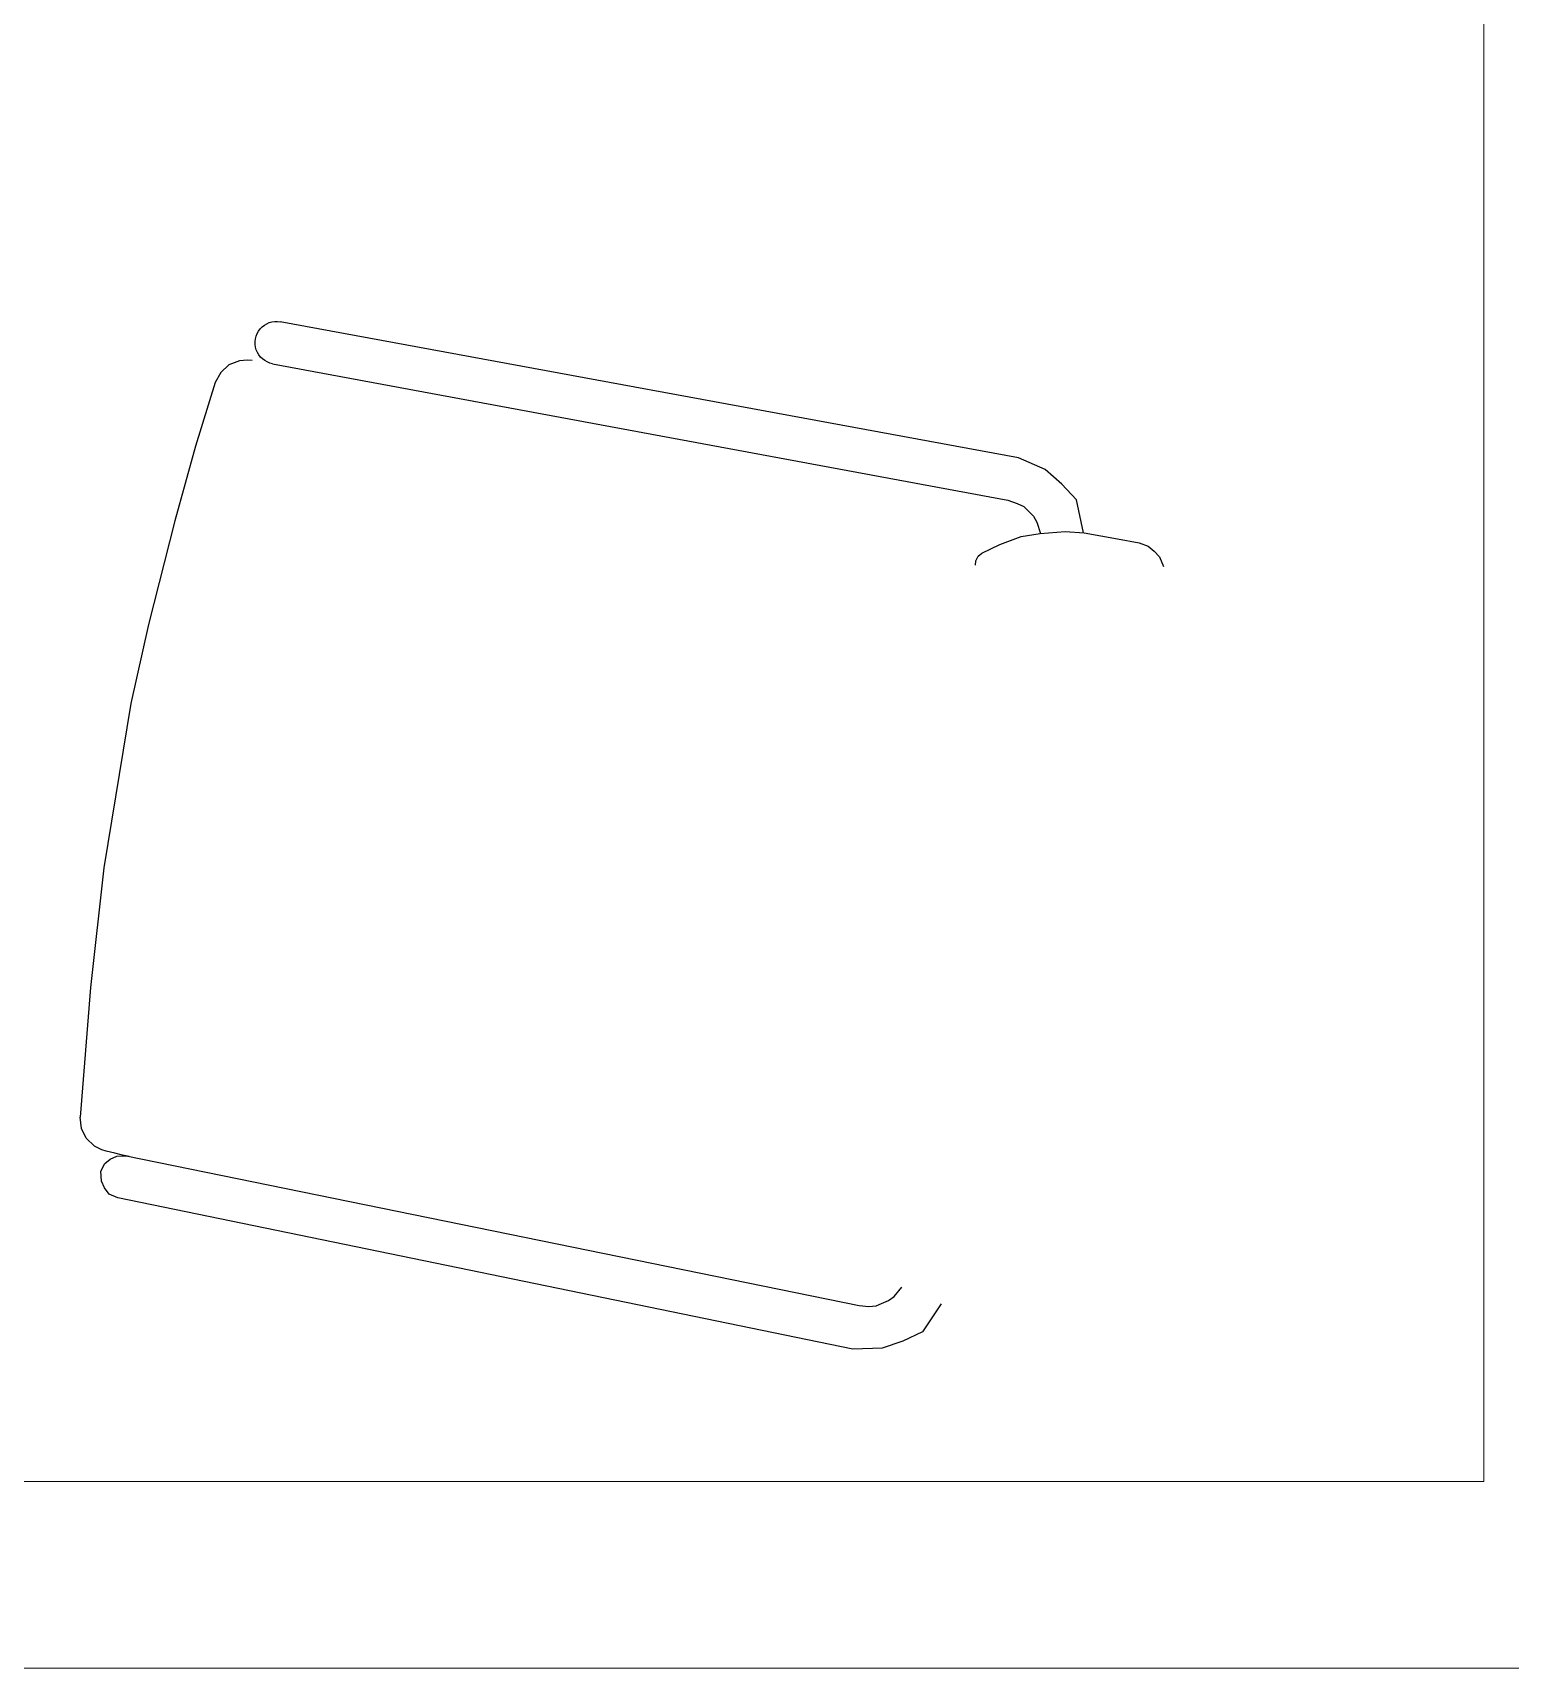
# Model space of a CAD drawing. Header units: metres. Extents: x -22 to 564, y 0 to 143.
# Drawn here: x 213.806 to 214.598, y 43.325 to 44.201 of the extents above; entities that cross this region are included whole.
import ezdxf

# ---------------------------------------------------------------- set-up
doc = ezdxf.new("R2010")
doc.units = ezdxf.units.M
doc.layers.add('XREF 2N NEURO-ONCOLOGIA$0$MOBILIARIO', color=161, linetype='Continuous')
doc.layers.add('XREF 2N NEURO-ONCOLOGIA$0$MUROS DE TABLAROCA', color=150, linetype='Continuous', lineweight=13)

# ---------------------------------------------------------------- blocks, each defined once
blk = doc.blocks.new('XREF 2N NEURO-ONCOLOGIA$0$XR-00$0$monitor delgado-01')
for p, q in [((-0.025, 0.155), (0.025, 0.155)), ((-0.025, 0.155), (-0.025, 0.13)), ((0.025, 0.155), (0.025, 0.13)), ((-0.2, 0.09), (-0.16, 0.13)), ((-0.16, 0.13), (0.16, 0.13)), ((0.2, 0.09), (0.16, 0.13)), ((-0.2, 0.07), (0.2, 0.07))]:
    blk.add_line(p, q)
for points in [[(0.075, 0.13), (0.075, 0.2), (-0.075, 0.2), (-0.075, 0.13)], [(-0.075, 0.05), (-0.075, 0), (0.075, 0), (0.075, 0.05)]]:
    blk.add_lwpolyline(points)
blk.add_lwpolyline([(-0.2, 0.05), (0.2, 0.05), (0.2, 0.09), (-0.2, 0.09)], close=True)
blk = doc.blocks.new('XREF 2N NEURO-ONCOLOGIA$0$SILLA-EJECUTIVA')
for p, q in [((0.22792, 0.23867), (0.24536, 0.24254)), ((0.24536, 0.24254), (0.70391, 0.2378)), ((0.20563, 0.22415), (0.21629, 0.23189)), ((0.21629, 0.23189), (0.22792, 0.23867)), ((0.19766, 0.20509), (0.20563, 0.22415)), ((0.23349, 0.21196), (0.22963, 0.20929)), ((0.23646, 0.21389), (0.23349, 0.21196)), ((0.24077, 0.21508), (0.23646, 0.21389)), ((0.24673, 0.21582), (0.24077, 0.21508)), ((0.70368, 0.21172), (0.24673, 0.21582)), ((0.71625, 0.21129), (0.719, 0.21087)), ((0.719, 0.21087), (0.72387, 0.20967)), ((0.15306, 0.20245), (0.14925, 0.1996)), ((0.15719, 0.20483), (0.15306, 0.20245)), ((0.16307, 0.20563), (0.15719, 0.20483)), ((0.17657, 0.20547), (0.16307, 0.20563)), ((0.19722, 0.20515), (0.17657, 0.20547)), ((0.20881, 0.20372), (0.19722, 0.20515)), ((0.22348, 0.19972), (0.20881, 0.20372)), ((0.2268, 0.20617), (0.22324, 0.19979)), ((0.22963, 0.20929), (0.2268, 0.20617)), ((0.72387, 0.20967), (0.7298, 0.20586)), ((0.7298, 0.20586), (0.73376, 0.20049)), ((0.73376, 0.20049), (0.73581, 0.19386)), ((0.14925, 0.1996), (0.14576, 0.19436)), ((0.23444, 0.1956), (0.22348, 0.19972)), ((0.24635, 0.1883), (0.23444, 0.1956)), ((0.73581, 0.19386), (0.74023, 0.15332)), ((0.2562, 0.18116), (0.24635, 0.1883)), ((0.25811, 0.17878), (0.2562, 0.18116)), ((0.2589, 0.17576), (0.25811, 0.17878)), ((0.25858, 0.17322), (0.2589, 0.17576)), ((0.74023, 0.15332), (0.74393, 0.10616)), ((0.74393, 0.10616), (0.7476, 0.04082)), ((0.7476, 0.04082), (0.74892, -0.00855)), ((0.74892, -0.00855), (0.74593, -0.11027)), ((0.74593, -0.11027), (0.73994, -0.18358)), ((0.73994, -0.18358), (0.73092, -0.26242)), ((0.22191, -0.27473), (0.21834, -0.26835)), ((0.72491, -0.27441), (0.72887, -0.26905)), ((0.72887, -0.26905), (0.73092, -0.26242)), ((0.19277, -0.27365), (0.20074, -0.2927)), ((0.22473, -0.27785), (0.22191, -0.27473)), ((0.2286, -0.28052), (0.22473, -0.27785)), ((0.71135, -0.27985), (0.71411, -0.27942)), ((0.71411, -0.27942), (0.71898, -0.27822)), ((0.71898, -0.27822), (0.72491, -0.27441)), ((0.23157, -0.28245), (0.2286, -0.28052)), ((0.23588, -0.28364), (0.23157, -0.28245)), ((0.24184, -0.28438), (0.23588, -0.28364)), ((0.69879, -0.28028), (0.24184, -0.28438)), ((0.69706, -0.28023), (0.70118, -0.2802)), ((0.70433, -0.28159), (0.69879, -0.28028)), ((0.70118, -0.2802), (0.70592, -0.27992)), ((0.708, -0.28403), (0.70433, -0.28159)), ((0.70592, -0.27992), (0.71135, -0.27985)), ((0.71079, -0.28735), (0.708, -0.28403)), ((0.71219, -0.29241), (0.71079, -0.28735)), ((0.20074, -0.2927), (0.21139, -0.30045)), ((0.70817, -0.302), (0.71079, -0.29834)), ((0.71079, -0.29834), (0.71219, -0.29241)), ((0.21139, -0.30045), (0.22302, -0.30723)), ((0.22302, -0.30723), (0.24047, -0.3111)), ((0.24047, -0.3111), (0.69902, -0.30635)), ((0.69902, -0.30635), (0.7045, -0.30515)), ((0.7045, -0.30515), (0.70817, -0.302))]:
    blk.add_line(p, q)
blk.add_arc((0.7038, 0.22476), 0.01304, 269.48625, 89.48625)
blk = doc.blocks.new('XREF 2N NEURO-ONCOLOGIA')
at = {"layer": 'XREF 2N NEURO-ONCOLOGIA$0$MUROS DE TABLAROCA'}
for q in [(9.97394, 34.43669), (9.97394, 33.20514), (11.64894, 32.45765)]:
    blk.add_line((9.97394, 32.45765), q, dxfattribs=at)
blk.add_lwpolyline([(13.25734, 27.61055), (9.87394, 27.61055), (9.87393, 36.60765)], dxfattribs=at)
at = {"layer": 'XREF 2N NEURO-ONCOLOGIA$0$MOBILIARIO', "extrusion": (0, 0, -1), "zscale": -1, "rotation": 225.0000572694117}
blk.add_blockref('XREF 2N NEURO-ONCOLOGIA$0$XR-00$0$monitor delgado-01', (-10.34808, 33.50269, -0.02769), dxfattribs=at)
at = {"layer": 'XREF 2N NEURO-ONCOLOGIA$0$MOBILIARIO', "xscale": -0.8766981129959261, "yscale": 0.8766981129959261, "zscale": 0.8766981129959261, "rotation": 258.9683745294149}
blk.add_blockref('XREF 2N NEURO-ONCOLOGIA$0$SILLA-EJECUTIVA', (10.27225, 32.53643, 0), dxfattribs=at)

msp = doc.modelspace()

# ---------------------------------------------------------------- block references
at = {"rotation": 90}
msp.add_blockref('XREF 2N NEURO-ONCOLOGIA', (247.04125, 33.45112), dxfattribs=at)

doc.saveas('drawing.dxf')
